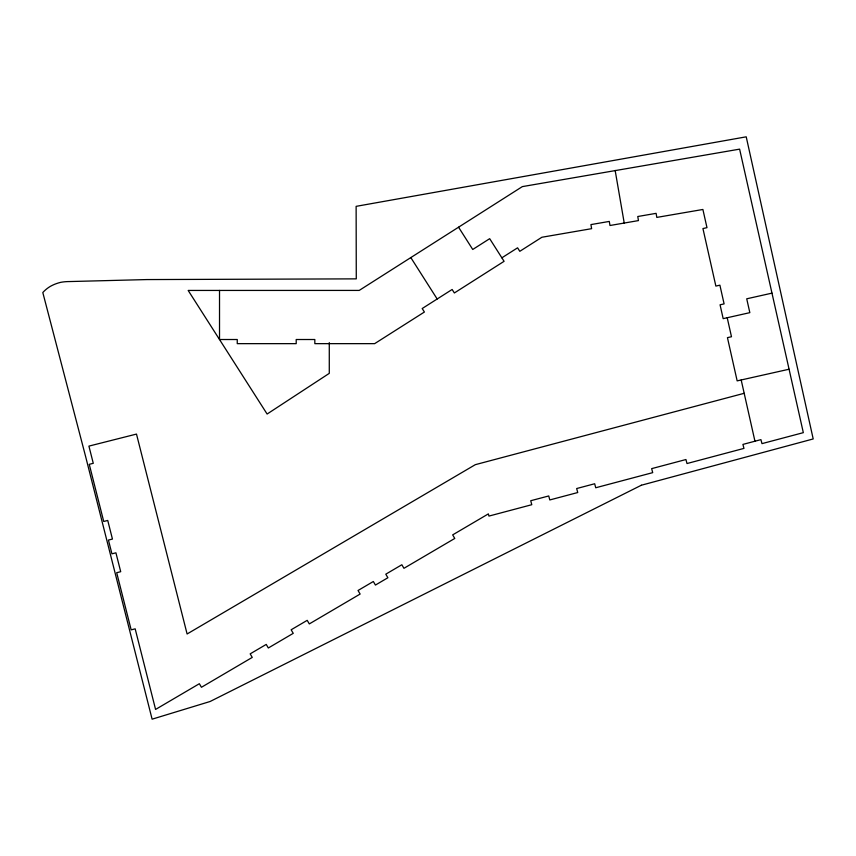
<?xml version="1.0" encoding="UTF-8"?>
<svg xmlns="http://www.w3.org/2000/svg" width="856" height="856" viewBox="0 0 856 856"><rect width="100%" height="100%" fill="white"/><g stroke="black" fill="none" stroke-linecap="round" stroke-linejoin="round"><path stroke-width="1.28" d="M501.873 257.817L517.58 247.823L519.806 251.311L541.891 237.251L591.624 228.67L590.929 224.593L609.279 221.426L609.986 225.503L638.458 220.591L637.763 216.514L656.113 213.347L656.809 217.403L702.894 209.474L706.981 227.653L702.937 228.563L715.862 286.086L719.896 285.176L724.101 303.891L720.067 304.8L723.17 318.646L749.835 312.654L746.721 298.808L771.973 293.137M744.185 393.3L475.315 464.669L187.1 633.986L136.489 434.078L88.917 446.115L93.272 463.31L89.259 464.327L103.726 521.475L107.738 520.459L112.446 539.055L108.434 540.072L111.922 553.832L115.924 552.816L120.707 571.69L116.694 572.707L131.161 629.856L135.173 628.839L155.578 709.431L199.352 683.719L201.438 687.282L252.253 657.408L250.177 653.856L266.237 644.418L268.324 647.992L293.244 633.344L291.147 629.781L307.208 620.343L309.305 623.917L360.13 594.053L358.033 590.49L373.334 581.502L375.431 585.065L387.886 577.747L385.789 574.183L401.849 564.746L403.946 568.309L454.771 538.445L452.674 534.882L488.369 513.889L488.947 516.082L531.779 504.708L530.731 500.728L548.739 495.956L549.798 499.947L577.736 492.532L576.666 488.541L594.674 483.758L595.733 487.76L652.711 472.64L651.651 468.639L685.934 459.533L687.004 463.535L743.96 448.394L742.912 444.414L760.92 439.631L761.979 443.633L803.324 432.655L739.616 149.137L522.331 186.619L359.22 290.419L188.17 290.441L267.115 414.036L329.282 373.355L329.282 342.593M789.072 369.225L737.155 380.877L727.44 337.639L731.484 336.74L727.215 317.736M458.559 227.204L472.737 249.471L489.685 238.674L504.088 261.315L454.365 292.966L452.139 289.478L422.19 308.535L424.405 312.023L374.65 343.652L314.826 343.652L314.826 339.511L296.208 339.511L296.208 343.652L237.251 343.652L237.251 339.511L219.521 339.511L219.521 290.441M410.816 257.581L437.17 299.001M741.189 379.978L754.949 441.215M615.154 170.44L624.227 223.042M641.347 485.234L210.095 701.503L152.111 719.179L85.493 456.045L42.8 292.527A33.256 33.256 0 0 1 50.365 286.353A39.494 39.494 0 0 1 60.915 282.298A47.765 47.765 0 0 1 69.464 281.56L146.836 279.57L356.278 278.863L356.128 206.35L746.218 136.821L813.2 438.946L641.347 485.234"/></g></svg>
